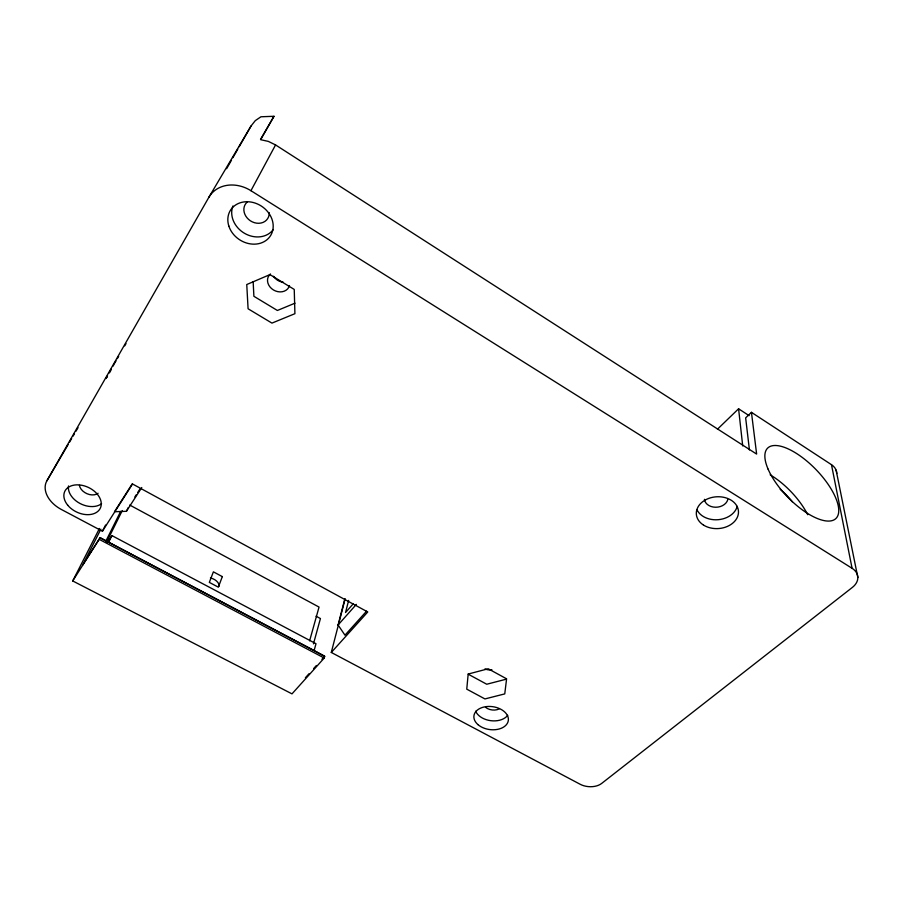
<?xml version="1.0" encoding="UTF-8"?>
<svg xmlns="http://www.w3.org/2000/svg" width="903" height="903" viewBox="0 0 903 903"><rect width="100%" height="100%" fill="white"/><g stroke="black" fill="none" stroke-linecap="round" stroke-linejoin="round"><path stroke-width="1.35" d="M348.637 600.393L345.544 612.527L353.389 603.644M749.422 449.931L745.652 417.863L751.443 412.332L831.471 464.673L852.082 568.303A19.098 13.432 -6.8 0 1 852.409 587.379L601.635 783.454A15.441 9.82 4.7 0 1 580.155 784.267L331.288 652.451L345.172 598.7M366.562 611.173L344.969 635.181L338.083 624.989L344.743 599.231M99.454 528.469L72.714 580.956L291.996 693.865L324.233 658.027L324.685 656.289L314.131 650.532L100.109 537.736L82.67 565.03L100.899 529.147M314.131 650.532L315.994 643.726L111.916 535.603L107.48 542.455M313.454 643.862L320.43 618.555L316.039 616.196M309.605 640.848L319.041 607.076L129.727 505.048M132.391 483.624L114.478 511.741L126.42 511.301L128.26 507.554M108.721 542.082L111.916 535.603M106.768 541.811L122.289 510.545M105.64 541.586L120.652 511.391M751.443 412.332L756.635 454.085L275.562 144.931L268.338 141.399L260.662 139.694L273.981 116.284L260.944 116.78L255.278 120.652L251.068 125.968L208.841 197.339L46.877 480.825A26.932 18.658 25.7 0 0 61.302 509.439L102.423 531.224L105.561 525.038M72.714 580.956L100.109 537.736L324.685 656.289L321.931 659.359M208.841 197.339A32.598 27.429 34.4 0 1 250.932 190.691L275.562 144.931M107.559 375.727L106.069 378.504M109.873 371.641L111.34 369.079M226.619 168.703L231.507 160.158M232.906 157.709L237.794 149.164M239.193 146.726L251.068 125.968M112.977 366.2L114.173 364.123M114.771 363.085L116.035 360.873M117.334 358.626L118.654 356.335M124.716 345.849L126.002 343.625M260.515 139.401L273.981 116.284M109.365 372.95L110.719 370.648M46.877 480.825L68.12 444.581M69.531 442.165L71.653 438.542M73.075 436.126L74.486 433.711M75.908 431.295L78.03 427.672M106.543 377.725L107.265 376.528M102.423 531.224L132.527 483.985L367.758 611.974L331.288 652.451M134.829 496.977L136.297 494.709M137.764 492.428L139.965 489.02M126.42 511.301L141.76 487.53M338.083 624.989L356.358 604.367M305.383 677.769L309.063 673.672M313.657 668.559L316.411 665.5M717.456 429.207L738.586 408.788L749.129 415.662M294.999 303.182L277.379 310.474L253.89 296.297L253.145 281.589M506.335 679.169L486.74 684.237L468.792 674.507M99.274 539.373L324.233 658.027M250.932 190.691L852.082 568.303M836.11 470.147L857.85 577.491M738.586 408.788L742.717 445.947M269.241 212.679A13.274 11.287 33.9 0 1 252.219 221.833A13.274 11.287 33.9 0 1 247.151 202.091M98.077 493.275A11.017 7.721 25.4 0 1 87.072 493.749A11.017 7.721 25.4 0 1 79.396 485.34M831.471 464.673A17.281 12.958 -9.3 0 1 836.788 473.477M499.111 708.934A9.752 6.558 7.7 0 1 485.475 707.218M727.795 499.585A11.818 8.996 -4.2 0 1 715.537 507.238A11.818 8.996 -4.2 0 1 704.43 499.314M283.215 282.21A11.4 9.594 28.2 0 1 273.53 276.284M289.491 285.574A11.536 9.651 27.8 0 1 273.383 289.919A11.536 9.651 27.8 0 1 270.471 273.948M491.909 669.789A9.143 6.332 7.8 0 1 484.956 668.931M780.192 489.302A34.156 14.471 46.2 0 1 792.236 501.752M770.169 474.82A48.186 20.408 46.2 0 1 807.7 514.699M273.293 229.52A23.512 19.945 33.7 0 1 244.499 233.301A23.512 19.945 33.7 0 1 232.951 205.952M101.576 503.693A19.505 13.613 25.4 0 1 79.859 503.389A19.505 13.613 25.4 0 1 68.493 485.961M507.723 715.266A17.236 11.536 7.7 0 1 490.848 720.696A17.236 11.536 7.7 0 1 475.678 711.214M737.198 506.369A20.927 15.87 -4.1 0 1 718.257 519.688A20.927 15.87 -4.1 0 1 697.026 509.868M210.433 577.965A9.775 6.772 19.2 0 1 219.339 586.002M468.172 674.056L466.761 689.147L484.934 698.933L504.754 693.899L506.594 678.819L488.184 668.762L468.172 674.056M222.319 576.611L218.345 587.176L209.327 582.39L213.39 571.847L222.319 576.611M269.952 274.602L246.756 284.535L248.088 308.781L271.95 323.105L294.909 313.691L294.243 289.445L269.952 274.602M768.114 469.188A49.022 19.731 45.9 0 0 831.776 520.704A49.022 19.731 45.9 0 0 805.51 459.966A49.022 19.731 45.9 0 0 768.114 469.188M228.831 226.021A23.738 20.058 33.2 0 0 267.153 239.588A23.738 20.058 33.2 0 0 255.538 203.209A23.738 20.058 33.2 0 0 228.831 226.021M67.669 505.138A19.652 13.635 25.2 0 0 99.815 509.111A19.652 13.635 25.2 0 0 80.22 485.024A19.652 13.635 25.2 0 0 67.669 505.138M477.935 724.601A17.36 11.547 7.8 0 0 507.384 723.269A17.36 11.547 7.8 0 0 488.083 706.462A17.36 11.547 7.8 0 0 477.935 724.601M703.482 525.061A21.108 15.915 -3.9 0 0 738.078 515.195A21.108 15.915 -3.9 0 0 710.638 497.79A21.108 15.915 -3.9 0 0 703.482 525.061"/></g></svg>
